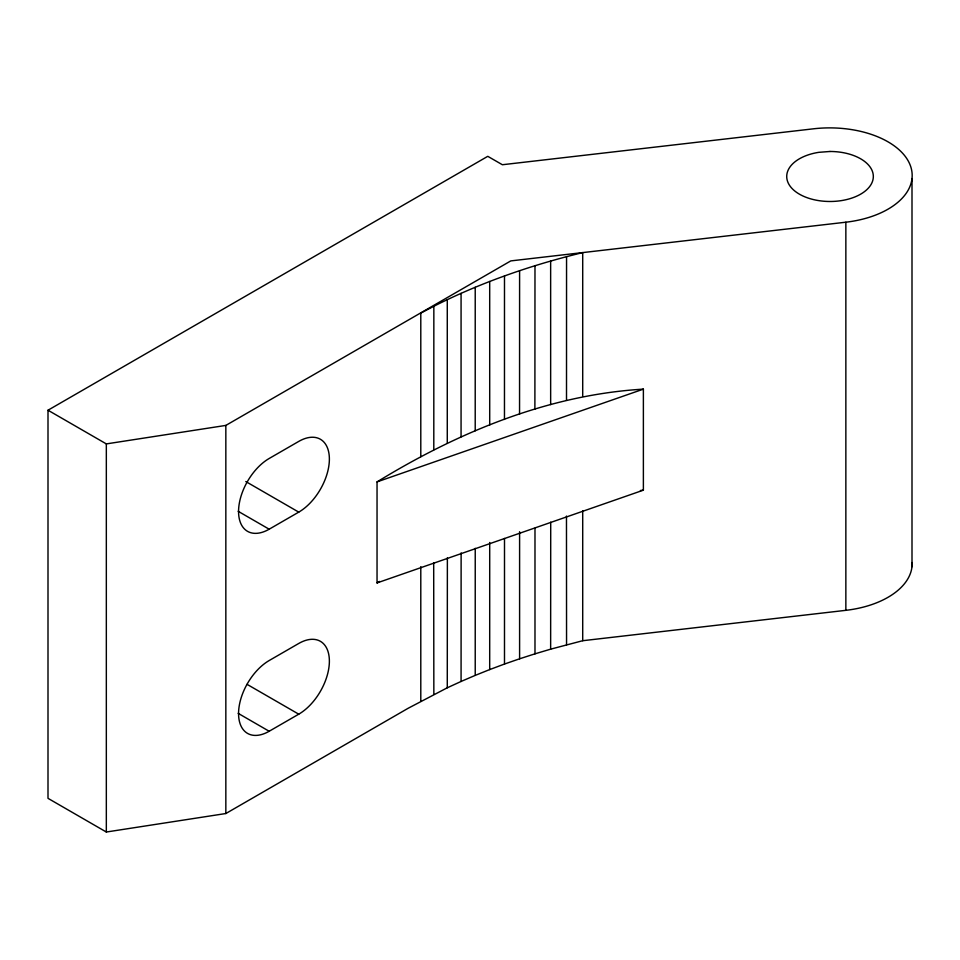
<?xml version="1.0" encoding="UTF-8"?>
<svg xmlns="http://www.w3.org/2000/svg" width="960" height="960" viewBox="0 0 960 960"><rect width="100%" height="100%" fill="white"/><g stroke="black" fill="none" stroke-linecap="round" stroke-linejoin="round"><path stroke-width="1.44" d="M377.04 582.924L377.04 481.896C457.584 432.492 548.172 394.8 643.38 389.136L643.38 490.164L377.04 582.924L379.608 581.436M433.8 449.772L433.848 306.252C481.056 282.42 531.36 265.044 582.708 252.6L582.708 396.144M48 410.22L106.332 443.904L225.84 425.412L510.792 260.904L845.856 222.204A82.488 47.628 0 0 0 910.572 166.164A82.488 47.628 0 0 0 813.504 128.808L502.368 164.736L487.776 156.324L48 410.22L48 798.336L106.332 832.02L225.84 813.528L408.12 708.288L447.276 687.792L447.372 557.76M447.276 443.208L447.276 299.664M461.064 436.872L461.076 293.34M447.276 687.792L461.076 681.456L461.124 552.888M461.076 681.456L475.224 675.384L475.236 548.304M475.212 430.8L475.224 287.268M475.224 675.384L489.696 669.576L489.708 542.484M504.468 419.448L504.492 275.928M489.696 669.576L504.492 664.044L504.504 538.452M504.492 664.044L519.6 658.8L519.6 531.708M519.552 414.168L519.6 270.684M534.888 409.152L534.984 265.716M519.6 658.8L534.984 653.832L534.984 528.24M534.984 653.832L550.644 649.164L550.716 522.144M566.508 400.152L566.556 256.668M269.172 529.2L298.752 512.124A43.308 25.008 -60 0 0 329.376 459.084A43.308 25.008 -60 0 0 298.752 441.408L269.172 458.484A43.308 25.008 -60 0 0 238.56 511.524A43.308 25.008 -60 0 0 269.172 529.2L238.164 511.296M269.172 731.256L298.752 714.18A43.308 25.008 -60 0 0 329.376 661.14A43.308 25.008 -60 0 0 298.752 643.464L269.172 660.54A43.308 25.008 -60 0 0 238.56 713.58A43.308 25.008 -60 0 0 269.172 731.256L238.164 713.352M433.848 306.252L420.792 313.092L420.792 456.636M377.04 481.896L643.38 389.136M550.644 649.164L582.708 640.716L845.856 610.332A82.488 47.628 0 0 0 912.144 562.548M640.416 490.5L643.38 490.164M245.784 481.536L298.752 512.124M247.068 684.348L298.752 714.18M566.472 516.072L566.556 644.784M433.692 562.692L433.848 694.38M912 178.572L912 566.688M845.856 222.204L845.856 610.332M582.708 510.624L582.708 640.716M550.644 261.048L550.656 404.592M489.696 281.46L489.708 425.016M420.792 566.64L420.792 701.208M225.84 425.412L225.84 813.528M106.332 443.904L106.332 832.02M830.016 151.476L818.808 152.328A43.308 25.008 0 0 0 796.848 192.552A43.308 25.008 0 0 0 869.268 187.056A43.308 25.008 0 0 0 830.016 151.476"/></g></svg>
